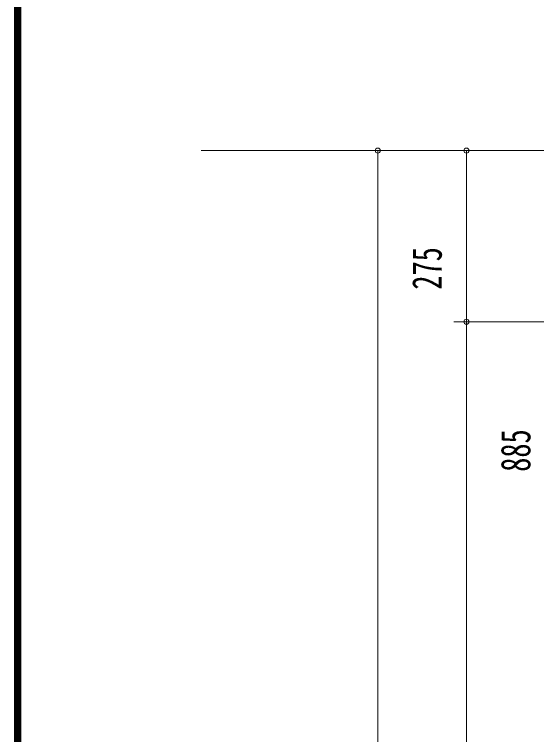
# Model space of a CAD drawing. Units: millimetres, scale not verified. Extents: x -5740 to 5856, y -4020 to 4020.
# Drawn here: x -5740 to -4915, y -1202 to -65 of the extents above; entities that cross this region are included whole.
import ezdxf
from ezdxf.enums import TextEntityAlignment as Align

# ---------------------------------------------------------------- set-up
doc = ezdxf.new("R2010")
doc.units = ezdxf.units.MM
doc.header["$LTSCALE"] = 10
for name, color, linetype, lineweight in [('0-0_0', 7, 'Continuous', 18), ('0-B_2-F', 3, 'Continuous', 18), ('0-F_F-F4PAPAER', 5, 'Continuous', 18)]:
    doc.layers.add(name, color=color, linetype=linetype, lineweight=lineweight)
doc.styles.add('ＭＳ ゴシック', font='')
doc.styles.get('ＭＳ ゴシック').set_extended_font_data('MS Gothic')

msp = doc.modelspace()

# ---------------------------------------------------------------- linework, layer by layer
at = {"layer": '0-0_0'}
msp.add_line((-4586.21, -280.14), (-5445.29, -280.14), dxfattribs=at)
at = {"layer": '0-B_2-F'}
for p, q in [((-5186.21, -280.14), (-4606.21, -280.14)), ((-5166.21, -2245.14), (-5166.21, -280.14)), ((-5026.21, -620.14), (-5026.21, -280.14)), ((-5046.21, -550.14), (-4234.85, -550.14)), ((-5026.21, -620.14), (-5026.21, -2220.14))]:
    msp.add_line(p, q, dxfattribs=at)
for centre, start, end in [((-5166.21, -280.14), 0, 180), ((-5166.21, -280.14), 180, 0), ((-5026.21, -280.14), 0, 180), ((-5026.21, -280.14), 180, 0), ((-5026.21, -550.14), 0, 180), ((-5026.21, -550.14), 180, 0)]:
    msp.add_arc(centre, 4, start, end, dxfattribs=at)
at = {"layer": '0-F_F-F4PAPAER'}
for points in [[(5740, 4020.13), (-5740, 4020.13), (-5740, -4019.87), (5740, -4019.87)], [(5739, 4019.13), (5739, -4018.87), (-5739, -4018.87), (-5739, 4019.13)], [(5738, 4018.13), (5738, -4017.87), (-5738, -4017.87), (-5738, 4018.13)], [(5737, 4017.13), (5737, -4016.87), (-5737, -4016.87), (-5737, 4017.13)], [(5736, 4016.13), (5736, -4015.87), (-5736, -4015.87), (-5736, 4016.13)], [(5735, 4015.13), (5735, -4014.87), (-5735, -4014.87), (-5735, 4015.13)], [(5734, 4014.13), (5734, -4013.87), (-5734, -4013.87), (-5734, 4014.13)], [(5733, 4013.13), (5733, -4012.87), (-5733, -4012.87), (-5733, 4013.13)], [(5732, 4012.13), (5732, -4011.87), (-5732, -4011.87), (-5732, 4012.13)], [(5731, 4011.13), (5731, -4010.87), (-5731, -4010.87), (-5731, 4011.13)], [(5730, 4010.13), (5730, -4009.87), (-5730, -4009.87), (-5730, 4010.13)]]:
    msp.add_lwpolyline(points, close=True, dxfattribs=at)

# ---------------------------------------------------------------- texts
at = {"layer": '0-B_2-F', "color": 7, "style": 'ＭＳ ゴシック', "width": 0.7}
for s, p in [('275', (-5051.01, -499.55)), ('885', (-4911.01, -787))]:
    msp.add_text(s, height=46.89, rotation=90, dxfattribs=at).set_placement(p, align=Align.BOTTOM_LEFT)

doc.saveas('drawing.dxf')
